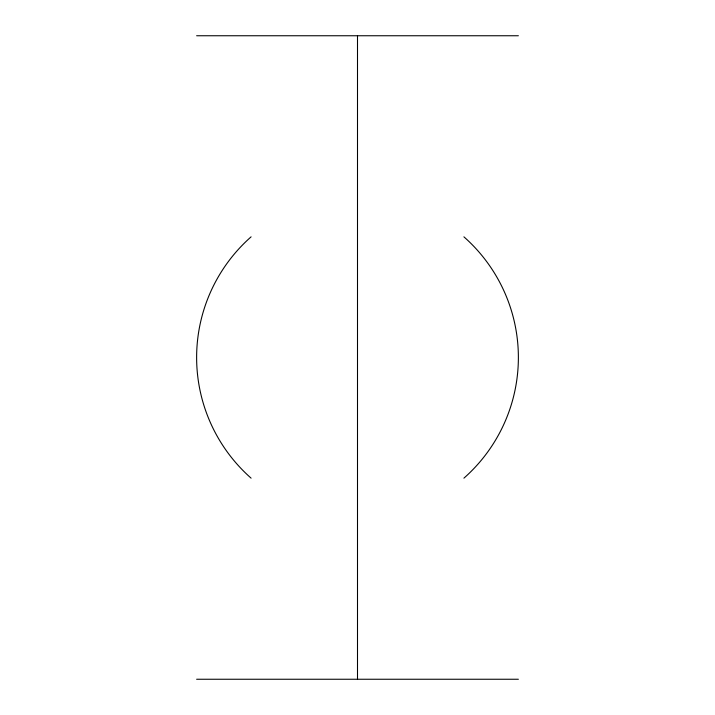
<?xml version="1.0" encoding="UTF-8"?>
<svg xmlns="http://www.w3.org/2000/svg" width="715" height="715" viewBox="0 0 715 715"><rect width="100%" height="100%" fill="white"/><g stroke="black" fill="none" stroke-linecap="round" stroke-linejoin="round"><path stroke-width="1.07" d="M196.625 35.75L518.375 35.75M196.625 679.25L518.375 679.25M357.5 35.75L357.5 679.25M463.91 236.844A160.875 160.875 0 0 1 463.91 478.156M251.09 478.156A160.875 160.875 0 0 1 251.09 236.844"/></g></svg>
